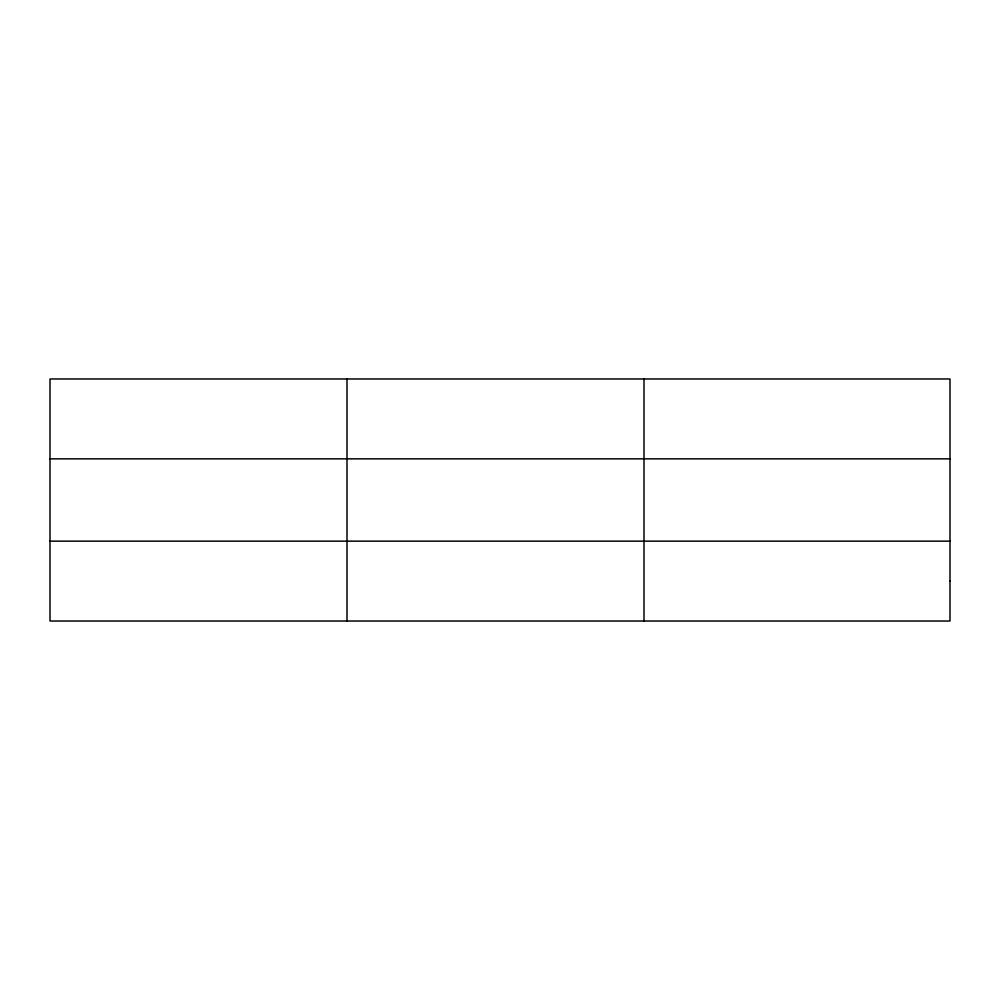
<?xml version="1.0" encoding="UTF-8"?>
<svg xmlns="http://www.w3.org/2000/svg" width="1000" height="1000" viewBox="0 0 1000 1000"><rect width="100%" height="100%" fill="white"/><g stroke="black" fill="none" stroke-linecap="round" stroke-linejoin="round"><path stroke-width="1.5" d="M347 378.975L347 621.025M644 378.975L644 621.025M50 458.85L950 458.85M50 541.15L950 541.15M950 581.087L950 621.025L50 621.025L50 378.975L950 378.975L950 581.087"/></g></svg>
